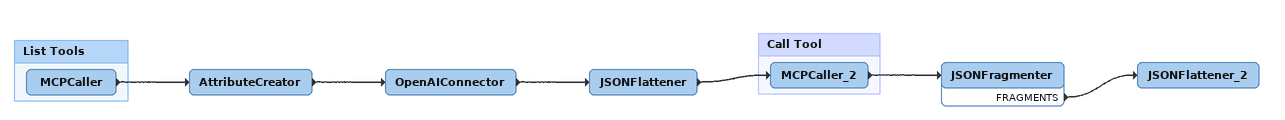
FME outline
AttributeCreator
    -> OpenAIConnector
OpenAIConnector
    -> JSONFlattener
JSONFlattener
    -> MCPCaller_2
JSONFragmenter
    FRAGMENTS -> JSONFlattener_2
JSONFlattener_2

Bookmark: List Tools
MCPCaller
    -> AttributeCreator

Bookmark: Call Tool
MCPCaller_2
    -> JSONFragmenter
